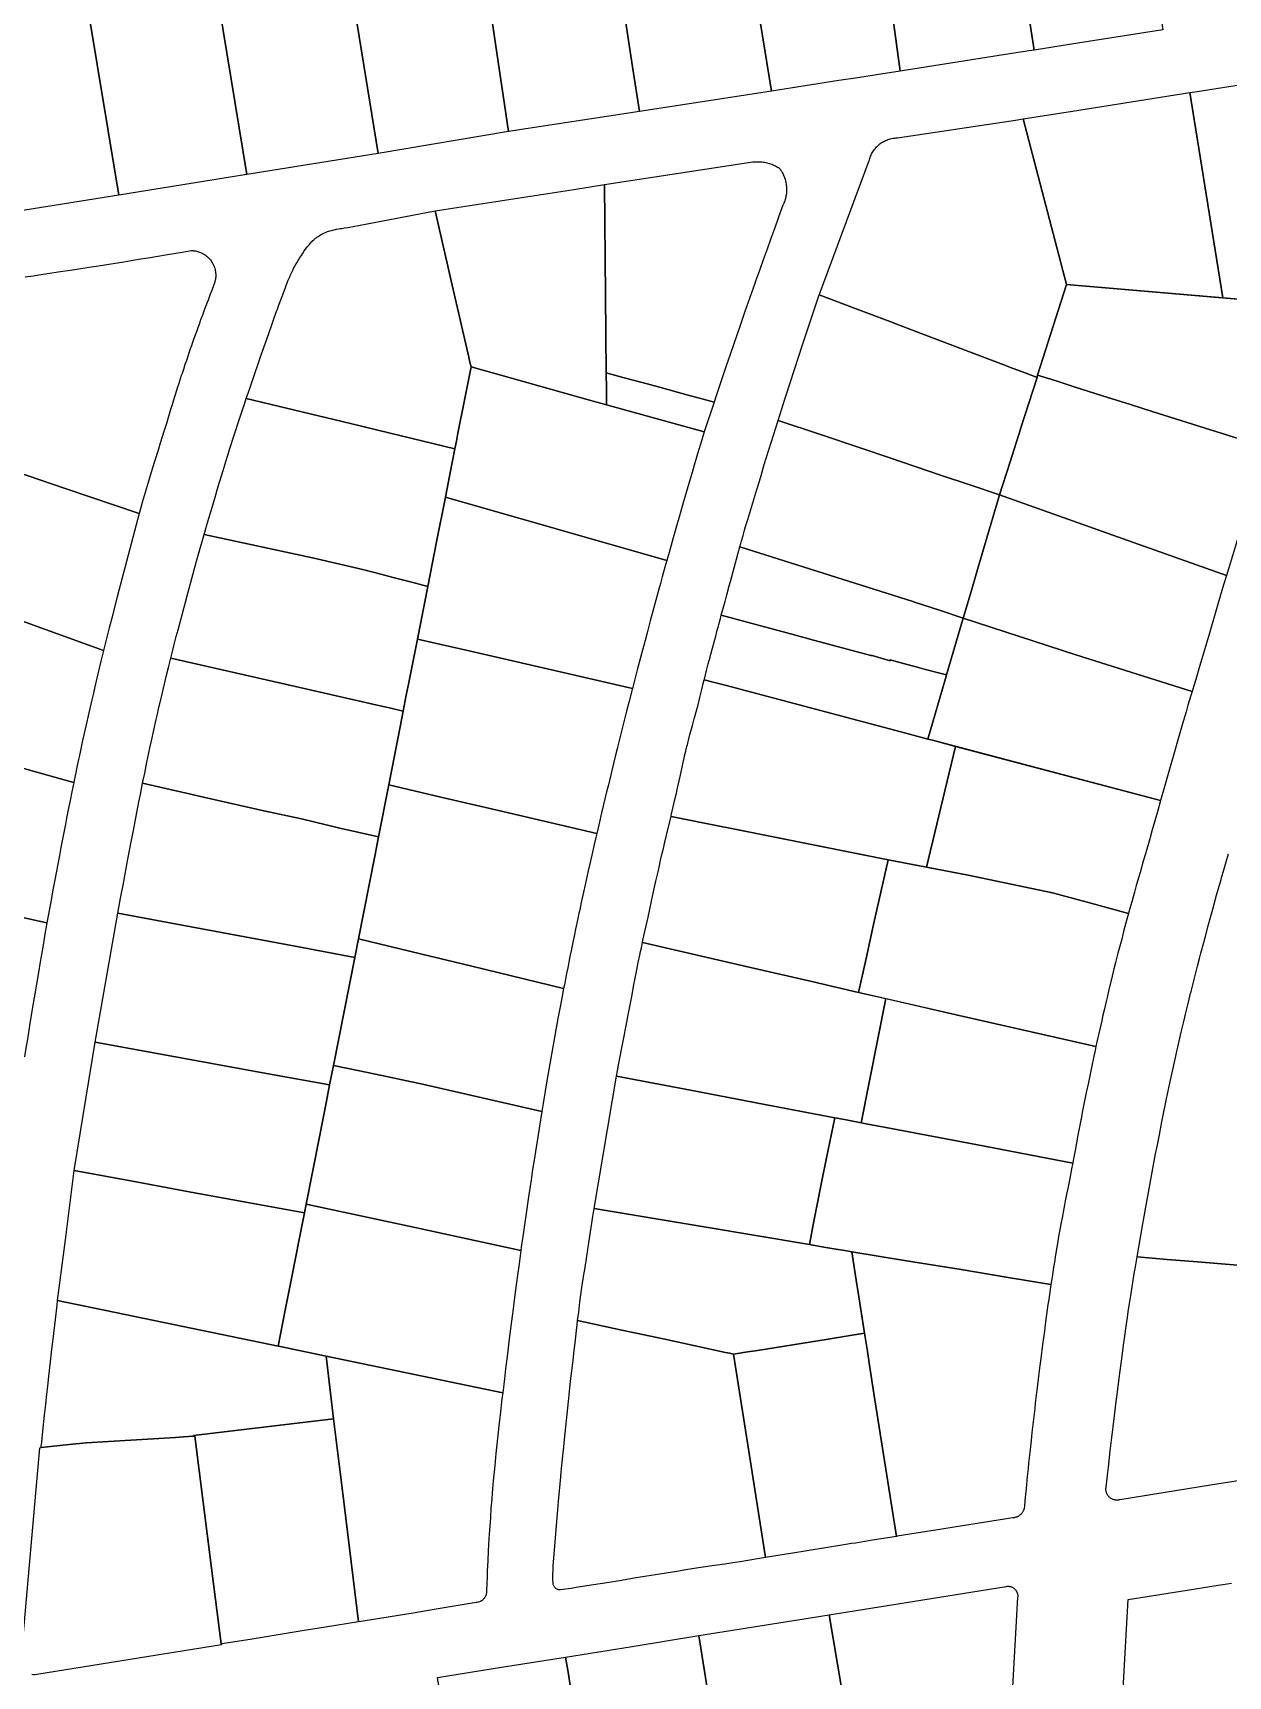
# Model space of a CAD drawing. Header units: metres. Extents: x 3 to 1005126, y 39 to 4383651.
# Drawn here: x 478568.2 to 478748.8, y 4365003.9 to 4365252.1 of the extents above; entities that cross this region are included whole.
import ezdxf

# ---------------------------------------------------------------- set-up
doc = ezdxf.new("R2010")
doc.units = ezdxf.units.M
doc.header["$MEASUREMENT"] = 0
doc.layers.add('TM_Llucmajor', color=7, linetype='Continuous')

msp = doc.modelspace()

# ---------------------------------------------------------------- linework, layer by layer
at = {"layer": 'TM_Llucmajor', "linetype": 'Continuous', "flags": 128}
for points in [[(478719.47, 4365249.51), (478714.92, 4365279.1), (478724.63, 4365280.62), (478734.34, 4365282.13), (478738.9, 4365252.55), (478725.12, 4365250.39), (478719.47, 4365249.51)], [(478699.25, 4365246.35), (478695.23, 4365276.02), (478696.04, 4365276.15), (478699.95, 4365276.77), (478703.25, 4365277.29), (478714.92, 4365279.1), (478719.47, 4365249.51), (478718.35, 4365249.33), (478714.2, 4365248.68), (478699.25, 4365246.35)], [(478679.8, 4365243.31), (478675.01, 4365272.78), (478695.23, 4365276.02), (478699.25, 4365246.35), (478695.68, 4365245.79), (478692.82, 4365245.34), (478689.96, 4365244.9), (478679.8, 4365243.31)], [(478658.82, 4365246.98), (478657.58, 4365254.93), (478655.3, 4365269.62), (478675.01, 4365272.78), (478679.8, 4365243.31), (478659.87, 4365240.24), (478658.82, 4365246.98)], [(478640.09, 4365237.22), (478635.72, 4365266.48), (478655.3, 4365269.62), (478657.58, 4365254.93), (478658.82, 4365246.98), (478659.87, 4365240.24), (478640.09, 4365237.22)], [(478620.41, 4365233.88), (478615.61, 4365263.38), (478624.28, 4365264.8), (478635.72, 4365266.48), (478640.09, 4365237.22), (478620.41, 4365233.88)], [(478600.56, 4365230.71), (478595.71, 4365260.18), (478615.61, 4365263.38), (478620.41, 4365233.88), (478600.56, 4365230.71)], [(478581.23, 4365227.61), (478576.32, 4365257.1), (478595.71, 4365260.18), (478600.56, 4365230.71), (478581.23, 4365227.61)], [(478560.97, 4365224.39), (478558.52, 4365239.18), (478556.08, 4365253.88), (478576.32, 4365257.1), (478581.23, 4365227.61), (478560.97, 4365224.39)], [(478747.96, 4365212.08), (478743, 4365243.09), (478744.1, 4365243.26), (478766.47, 4365246.79), (478767.28, 4365244.9), (478773.74, 4365239.28), (478770.59, 4365232.38), (478766.83, 4365223.39), (478762.89, 4365213.22), (478762.72, 4365212.79), (478762.05, 4365210.86), (478747.96, 4365212.08)], [(478717.83, 4365239.12), (478725.27, 4365240.28), (478743, 4365243.09), (478747.96, 4365212.08), (478724.38, 4365214.12), (478717.83, 4365239.12)], [(478724.38, 4365214.12), (478720.01, 4365200.4), (478719.96, 4365200.24), (478719.91, 4365200.08), (478718.12, 4365200.76), (478716.33, 4365201.44), (478714.9, 4365201.98), (478703.46, 4365206.32), (478701.74, 4365206.97), (478698.6, 4365208.16), (478698.21, 4365208.31), (478692.61, 4365210.43), (478687.01, 4365212.56), (478687.05, 4365212.67), (478694.58, 4365232.83), (478694.61, 4365232.95), (478694.66, 4365233.13), (478694.72, 4365233.31), (478694.78, 4365233.48), (478694.85, 4365233.66), (478694.93, 4365233.82), (478695.02, 4365233.99), (478695.11, 4365234.15), (478695.22, 4365234.31), (478695.32, 4365234.46), (478695.44, 4365234.61), (478695.56, 4365234.75), (478695.68, 4365234.89), (478695.81, 4365235.02), (478695.95, 4365235.15), (478696.09, 4365235.27), (478696.24, 4365235.39), (478696.39, 4365235.5), (478696.55, 4365235.6), (478696.71, 4365235.69), (478696.87, 4365235.78), (478697.04, 4365235.86), (478697.21, 4365235.93), (478697.39, 4365236), (478697.56, 4365236.06), (478697.74, 4365236.11), (478697.92, 4365236.15), (478698.11, 4365236.19), (478698.29, 4365236.21), (478698.48, 4365236.23), (478698.66, 4365236.24), (478698.85, 4365236.25), (478716.64, 4365238.94), (478717.83, 4365239.12), (478724.38, 4365214.12)], [(478654.58, 4365229.19), (478676.96, 4365232.62), (478677.15, 4365232.63), (478677.36, 4365232.65), (478677.55, 4365232.66), (478677.94, 4365232.66), (478678.13, 4365232.65), (478678.34, 4365232.63), (478678.52, 4365232.6), (478678.73, 4365232.57), (478678.93, 4365232.53), (478679.09, 4365232.5), (478679.49, 4365232.38), (478679.67, 4365232.32), (478679.84, 4365232.26), (478680.03, 4365232.18), (478680.23, 4365232.09), (478680.41, 4365232.01), (478680.57, 4365231.93), (478680.72, 4365231.84), (478680.89, 4365231.73), (478681.03, 4365231.61), (478681.14, 4365231.48), (478681.23, 4365231.35), (478681.31, 4365231.21), (478681.41, 4365231.03), (478681.5, 4365230.87), (478681.58, 4365230.69), (478681.66, 4365230.53), (478681.72, 4365230.38), (478681.79, 4365230.19), (478681.85, 4365230.01), (478681.9, 4365229.82), (478681.94, 4365229.68), (478681.97, 4365229.52), (478682.01, 4365229.3), (478682.04, 4365229.12), (478682.06, 4365228.95), (478682.07, 4365228.75), (478682.08, 4365228.58), (478682.08, 4365228.21), (478682.07, 4365228.04), (478682.05, 4365227.84), (478682.03, 4365227.67), (478681.99, 4365227.48), (478681.96, 4365227.31), (478681.92, 4365227.14), (478681.87, 4365226.94), (478681.76, 4365226.61), (478681.69, 4365226.44), (478681.61, 4365226.26), (478681.57, 4365226.16), (478681.51, 4365226.07), (478680.87, 4365224.3), (478680.29, 4365222.68), (478679.71, 4365221.07), (478679.13, 4365219.45), (478678.55, 4365217.82), (478677.98, 4365216.2), (478677.4, 4365214.59), (478677.28, 4365214.24), (478676.53, 4365212.13), (478675.79, 4365210.02), (478675.05, 4365207.9), (478673.59, 4365203.66), (478672.87, 4365201.53), (478672.16, 4365199.4), (478671.46, 4365197.27), (478671.14, 4365196.33), (478668.95, 4365196.93), (478666.99, 4365197.46), (478662.88, 4365198.58), (478660.29, 4365199.28), (478657.57, 4365200.01), (478654.85, 4365200.75), (478654.74, 4365212.47), (478654.58, 4365229.19)], [(478629.01, 4365225.21), (478649.94, 4365228.48), (478654.58, 4365229.19), (478654.74, 4365212.47), (478654.85, 4365200.75), (478654.88, 4365198.34), (478654.9, 4365195.94), (478651.97, 4365196.75), (478644.81, 4365198.75), (478642.16, 4365199.49), (478634.41, 4365201.65), (478634.24, 4365202.39), (478634.07, 4365203.14), (478631.58, 4365214.03), (478629.01, 4365225.21)], [(478600.47, 4365196.9), (478600.78, 4365197.83), (478601.09, 4365198.72), (478601.69, 4365200.5), (478602.31, 4365202.28), (478602.72, 4365203.46), (478603.55, 4365205.83), (478604.31, 4365208), (478604.7, 4365209.09), (478605.08, 4365210.17), (478605.17, 4365210.4), (478605.28, 4365210.71), (478605.67, 4365211.78), (478605.87, 4365212.31), (478606.17, 4365213.11), (478606.38, 4365213.66), (478606.5, 4365213.98), (478606.65, 4365214.35), (478606.81, 4365214.76), (478606.9, 4365214.96), (478607.07, 4365215.37), (478607.16, 4365215.56), (478607.3, 4365215.86), (478607.45, 4365216.17), (478607.55, 4365216.37), (478607.62, 4365216.5), (478607.76, 4365216.77), (478607.87, 4365216.97), (478608.09, 4365217.36), (478608.31, 4365217.74), (478608.47, 4365218), (478608.57, 4365218.16), (478608.78, 4365218.5), (478608.95, 4365218.76), (478609.04, 4365218.89), (478609.17, 4365219.08), (478609.37, 4365219.37), (478609.57, 4365219.64), (478609.68, 4365219.78), (478609.82, 4365219.96), (478609.89, 4365220.04), (478609.99, 4365220.17), (478610.16, 4365220.36), (478610.32, 4365220.53), (478610.4, 4365220.61), (478610.52, 4365220.73), (478610.65, 4365220.85), (478610.71, 4365220.91), (478610.84, 4365221.02), (478610.91, 4365221.08), (478611, 4365221.16), (478611.14, 4365221.26), (478611.21, 4365221.31), (478611.31, 4365221.38), (478611.47, 4365221.48), (478611.53, 4365221.52), (478611.65, 4365221.6), (478611.78, 4365221.67), (478611.87, 4365221.72), (478612.04, 4365221.8), (478612.18, 4365221.87), (478612.27, 4365221.91), (478612.45, 4365221.98), (478612.54, 4365222.02), (478612.73, 4365222.09), (478612.93, 4365222.15), (478613.06, 4365222.2), (478613.32, 4365222.27), (478613.53, 4365222.32), (478613.67, 4365222.36), (478613.95, 4365222.42), (478614.09, 4365222.45), (478614.38, 4365222.5), (478614.68, 4365222.56), (478614.88, 4365222.59), (478615.28, 4365222.66), (478615.8, 4365222.74), (478616.85, 4365222.91), (478617.4, 4365223), (478629.01, 4365225.21), (478631.58, 4365214.03), (478634.07, 4365203.14), (478634.24, 4365202.39), (478634.41, 4365201.65), (478633.43, 4365196.64), (478632.44, 4365191.63), (478632.21, 4365190.46), (478631.98, 4365189.29), (478623.85, 4365191.25), (478616.22, 4365193.09), (478600.47, 4365196.9)], [(478762.05, 4365210.86), (478761.91, 4365210.45), (478761.74, 4365210.01), (478760.75, 4365207.23), (478759.66, 4365204.14), (478759.41, 4365203.42), (478755.84, 4365192.99), (478754.65, 4365189.45), (478751.4, 4365190.48), (478737.33, 4365194.93), (478734.03, 4365195.97), (478729.78, 4365197.31), (478725.54, 4365198.66), (478722.78, 4365199.53), (478720.01, 4365200.4), (478724.38, 4365214.12), (478762.05, 4365210.86)], [(478680.81, 4365193.58), (478681.81, 4365196.81), (478682.01, 4365197.4), (478684.51, 4365204.98), (478687.01, 4365212.56), (478692.61, 4365210.43), (478698.21, 4365208.31), (478698.6, 4365208.16), (478701.74, 4365206.97), (478703.46, 4365206.32), (478714.9, 4365201.98), (478716.33, 4365201.44), (478718.12, 4365200.76), (478719.91, 4365200.08), (478718.67, 4365196.2), (478717.43, 4365192.32), (478717.4, 4365192.23), (478715.84, 4365187.33), (478714.25, 4365182.33), (478709.76, 4365183.84), (478705.35, 4365185.33), (478697.53, 4365187.96), (478693.33, 4365189.37), (478687.07, 4365191.48), (478680.81, 4365193.58)], [(478630.54, 4365181.99), (478631.16, 4365185.15), (478631.26, 4365185.64), (478631.98, 4365189.29), (478632.21, 4365190.46), (478632.44, 4365191.63), (478633.43, 4365196.64), (478634.41, 4365201.65), (478642.16, 4365199.49), (478644.81, 4365198.75), (478651.97, 4365196.75), (478654.9, 4365195.94), (478669.63, 4365191.83), (478669.11, 4365190.12), (478668.79, 4365189.02), (478668.13, 4365186.82), (478667.81, 4365185.73), (478667.16, 4365183.53), (478666.71, 4365181.99), (478666.52, 4365181.33), (478666.09, 4365179.86), (478665.25, 4365176.92), (478664.94, 4365175.82), (478664.32, 4365173.61), (478663.99, 4365172.44), (478647.27, 4365177.22), (478630.54, 4365181.99)], [(478654.9, 4365195.94), (478654.88, 4365198.34), (478654.85, 4365200.75), (478657.57, 4365200.01), (478660.29, 4365199.28), (478662.88, 4365198.58), (478666.99, 4365197.46), (478668.95, 4365196.93), (478671.14, 4365196.33), (478669.63, 4365191.83), (478654.9, 4365195.94)], [(478714.25, 4365182.33), (478715.84, 4365187.33), (478717.4, 4365192.23), (478717.43, 4365192.32), (478718.67, 4365196.2), (478719.91, 4365200.08), (478719.96, 4365200.24), (478720.01, 4365200.4), (478722.78, 4365199.53), (478725.54, 4365198.66), (478729.78, 4365197.31), (478734.03, 4365195.97), (478737.33, 4365194.93), (478751.4, 4365190.48), (478754.65, 4365189.45), (478752.32, 4365182.55), (478748.54, 4365170.17), (478731.35, 4365176.26), (478714.25, 4365182.33)], [(478594.11, 4365176.36), (478594.14, 4365176.47), (478594.37, 4365177.25), (478594.82, 4365178.81), (478595.04, 4365179.59), (478595.39, 4365180.75), (478595.85, 4365182.31), (478596.08, 4365183.08), (478596.43, 4365184.25), (478596.96, 4365185.99), (478597.44, 4365187.54), (478597.68, 4365188.32), (478598.05, 4365189.48), (478598.6, 4365191.21), (478599.44, 4365193.82), (478599.89, 4365195.16), (478600.18, 4365196.05), (478600.47, 4365196.9), (478616.22, 4365193.09), (478623.85, 4365191.25), (478631.98, 4365189.29), (478631.26, 4365185.64), (478631.16, 4365185.15), (478630.54, 4365181.99), (478629.21, 4365175.24), (478627.88, 4365168.48), (478625.25, 4365169.17), (478622.63, 4365169.85), (478620.02, 4365170.54), (478617.41, 4365171.22), (478610.47, 4365172.8), (478594.11, 4365176.36)], [(478675.01, 4365174.46), (478675.15, 4365174.96), (478675.27, 4365175.37), (478675.5, 4365176.18), (478675.74, 4365177), (478675.9, 4365177.54), (478676.23, 4365178.63), (478676.54, 4365179.63), (478677.15, 4365181.64), (478677.6, 4365183.15), (478677.98, 4365184.4), (478678.23, 4365185.23), (478678.72, 4365186.9), (478679.76, 4365190.24), (478680.81, 4365193.58), (478687.07, 4365191.48), (478693.33, 4365189.37), (478697.53, 4365187.96), (478705.35, 4365185.33), (478709.76, 4365183.84), (478714.25, 4365182.33), (478714.14, 4365181.99), (478710.92, 4365171.06), (478709.84, 4365167.39), (478708.76, 4365163.72), (478705.18, 4365164.89), (478701.58, 4365166.06), (478701.14, 4365166.2), (478675.01, 4365174.46)], [(478578.9, 4365158.8), (478564.29, 4365164.11), (478549.86, 4365169.35), (478550.6, 4365170.59), (478551.35, 4365171.83), (478561.85, 4365187.1), (478573.1, 4365183.29), (478584.26, 4365179.51), (478580.97, 4365166.95), (478580.51, 4365165.15), (478580.28, 4365164.26), (478579.75, 4365162.24), (478579, 4365159.21), (478578.9, 4365158.8)], [(478626.32, 4365160.55), (478627.88, 4365168.48), (478629.21, 4365175.24), (478630.54, 4365181.99), (478647.27, 4365177.22), (478663.99, 4365172.44), (478663.7, 4365171.4), (478663.29, 4365169.93), (478663.02, 4365168.95), (478662.79, 4365168.09), (478662.49, 4365166.98), (478661.88, 4365164.77), (478661.49, 4365163.3), (478661.22, 4365162.31), (478661.11, 4365161.89), (478661, 4365161.47), (478660.7, 4365160.34), (478660.31, 4365158.87), (478659.53, 4365155.91), (478658.79, 4365153.07), (478650.31, 4365155.02), (478634.33, 4365158.7), (478626.32, 4365160.55)], [(478708.76, 4365163.72), (478709.84, 4365167.39), (478710.92, 4365171.06), (478714.14, 4365181.99), (478714.25, 4365182.33), (478731.35, 4365176.26), (478748.54, 4365170.17), (478748.1, 4365168.72), (478747.24, 4365165.81), (478745.86, 4365161.1), (478744.47, 4365156.4), (478743.88, 4365154.46), (478743.59, 4365153.48), (478743.33, 4365152.62), (478725.77, 4365158.19), (478708.76, 4365163.72)], [(478589.06, 4365157.67), (478589.36, 4365158.85), (478589.54, 4365159.54), (478589.89, 4365160.92), (478590.16, 4365161.96), (478591.26, 4365166.1), (478591.63, 4365167.48), (478591.88, 4365168.39), (478592.39, 4365170.23), (478592.96, 4365172.31), (478593.26, 4365173.35), (478594.11, 4365176.36), (478610.47, 4365172.8), (478617.41, 4365171.22), (478620.02, 4365170.54), (478622.63, 4365169.85), (478625.25, 4365169.17), (478627.88, 4365168.48), (478626.32, 4365160.55), (478624.93, 4365153.5), (478624.64, 4365152.06), (478624.17, 4365149.66), (478622.51, 4365150.04), (478620.92, 4365150.4), (478620.25, 4365150.56), (478606.77, 4365153.63), (478589.06, 4365157.67)], [(478672.22, 4365164.16), (478672.31, 4365164.5), (478672.78, 4365166.24), (478673.05, 4365167.24), (478673.41, 4365168.58), (478673.6, 4365169.25), (478674.01, 4365170.75), (478674.51, 4365172.62), (478674.76, 4365173.56), (478675.01, 4365174.46), (478701.14, 4365166.2), (478701.58, 4365166.06), (478705.18, 4365164.89), (478708.76, 4365163.72), (478706.24, 4365155.13), (478705.61, 4365155.3), (478702.86, 4365156), (478701.82, 4365156.28), (478699.74, 4365156.85), (478697.75, 4365157.4), (478697.72, 4365157.28), (478696.35, 4365157.66), (478694.99, 4365158.04), (478694.83, 4365158.08), (478685.61, 4365160.54), (478685.1, 4365160.67), (478683.58, 4365161.09), (478683.44, 4365161.13), (478672.22, 4365164.16)], [(478574.4, 4365138.86), (478572.41, 4365139.42), (478542.71, 4365147.8), (478545.19, 4365157.81), (478547.52, 4365163.58), (478549.86, 4365169.35), (478564.29, 4365164.11), (478578.9, 4365158.8), (478578.5, 4365157.19), (478578.26, 4365156.17), (478577.9, 4365154.65), (478577.54, 4365153.14), (478577.36, 4365152.38), (478577.13, 4365151.38), (478576.68, 4365149.4), (478576.23, 4365147.41), (478575.94, 4365146.09), (478575.74, 4365145.21), (478575.36, 4365143.44), (478574.94, 4365141.45), (478574.66, 4365140.12), (478574.48, 4365139.23), (478574.4, 4365138.86)], [(478669.64, 4365154.39), (478669.67, 4365154.51), (478670, 4365155.82), (478670.26, 4365156.81), (478670.52, 4365157.79), (478670.65, 4365158.28), (478670.89, 4365159.18), (478671.37, 4365160.98), (478671.61, 4365161.88), (478671.73, 4365162.32), (478671.84, 4365162.76), (478672.08, 4365163.63), (478672.22, 4365164.16), (478683.44, 4365161.13), (478683.58, 4365161.09), (478685.1, 4365160.67), (478685.61, 4365160.54), (478694.83, 4365158.08), (478694.99, 4365158.04), (478696.35, 4365157.66), (478697.72, 4365157.28), (478697.75, 4365157.4), (478699.74, 4365156.85), (478701.82, 4365156.28), (478702.86, 4365156), (478705.61, 4365155.3), (478706.24, 4365155.13), (478706.09, 4365154.59), (478703.41, 4365145.45), (478701.78, 4365145.89), (478700.12, 4365146.32), (478686.45, 4365149.94), (478672.78, 4365153.56), (478671.21, 4365153.97), (478669.64, 4365154.39)], [(478703.41, 4365145.45), (478706.09, 4365154.59), (478706.24, 4365155.13), (478708.76, 4365163.72), (478725.77, 4365158.19), (478743.33, 4365152.62), (478743.15, 4365152.02), (478742.71, 4365150.55), (478742.42, 4365149.57), (478741.85, 4365147.6), (478741.14, 4365145.14), (478740.67, 4365143.49), (478739.73, 4365140.2), (478739.03, 4365137.74), (478738.68, 4365136.5), (478738.58, 4365136.15), (478704.1, 4365145.27), (478703.41, 4365145.45)], [(478621.98, 4365138.51), (478623.7, 4365147.29), (478624.17, 4365149.66), (478624.64, 4365152.06), (478624.93, 4365153.5), (478626.32, 4365160.55), (478634.33, 4365158.7), (478650.31, 4365155.02), (478658.79, 4365153.07), (478658.76, 4365152.95), (478658.26, 4365150.98), (478657.92, 4365149.66), (478657.25, 4365147.03), (478656.55, 4365144.2), (478656.5, 4365143.99), (478656.2, 4365142.79), (478655.68, 4365140.67), (478655.16, 4365138.55), (478654.9, 4365137.49), (478654.39, 4365135.37), (478654.14, 4365134.3), (478653.77, 4365132.71), (478653.41, 4365131.19), (478645.48, 4365133.04), (478637.73, 4365134.84), (478629.86, 4365136.68), (478621.98, 4365138.51)], [(478584.81, 4365138.8), (478584.9, 4365139.23), (478585.12, 4365140.31), (478585.45, 4365141.93), (478585.76, 4365143.38), (478585.91, 4365144.1), (478586.14, 4365145.18), (478586.49, 4365146.8), (478586.85, 4365148.41), (478587.04, 4365149.22), (478587.22, 4365150), (478587.58, 4365151.57), (478587.95, 4365153.13), (478588.2, 4365154.17), (478588.37, 4365154.87), (478588.71, 4365156.25), (478589.06, 4365157.67), (478606.77, 4365153.63), (478620.25, 4365150.56), (478620.92, 4365150.4), (478622.51, 4365150.04), (478624.17, 4365149.66), (478623.7, 4365147.29), (478621.98, 4365138.51), (478620.43, 4365130.66), (478614.61, 4365131.99), (478608.8, 4365133.38), (478603.1, 4365134.62), (478594.02, 4365136.69), (478592.49, 4365137.04), (478584.81, 4365138.8)], [(478703.23, 4365126.11), (478697.44, 4365127.22), (478681.04, 4365130.48), (478664.63, 4365133.75), (478664.67, 4365133.9), (478664.97, 4365135.21), (478665.17, 4365136.09), (478665.44, 4365137.26), (478665.57, 4365137.84), (478665.86, 4365139.15), (478666, 4365139.8), (478666.3, 4365141.19), (478666.45, 4365141.89), (478666.6, 4365142.58), (478666.68, 4365142.92), (478666.84, 4365143.61), (478666.93, 4365143.96), (478667.05, 4365144.47), (478667.14, 4365144.81), (478667.31, 4365145.48), (478667.49, 4365146.15), (478667.86, 4365147.49), (478668.14, 4365148.5), (478668.28, 4365149.01), (478668.42, 4365149.54), (478668.7, 4365150.62), (478668.97, 4365151.7), (478669.32, 4365153.13), (478669.5, 4365153.85), (478669.64, 4365154.39), (478671.21, 4365153.97), (478672.78, 4365153.56), (478686.45, 4365149.94), (478700.12, 4365146.32), (478701.78, 4365145.89), (478703.41, 4365145.45), (478704.1, 4365145.27), (478707.61, 4365144.34), (478703.23, 4365126.11)], [(478570.35, 4365117.68), (478553.44, 4365121.42), (478536.8, 4365125.11), (478538.47, 4365132.46), (478539.64, 4365137.6), (478542.71, 4365147.8), (478572.41, 4365139.42), (478574.4, 4365138.86), (478574.11, 4365137.47), (478573.84, 4365136.14), (478573.79, 4365135.92), (478573.66, 4365135.25), (478573.31, 4365133.47), (478573.14, 4365132.58), (478572.79, 4365130.82), (478572.45, 4365129.05), (478572.23, 4365127.87), (478571.78, 4365125.5), (478571.48, 4365123.94), (478571.29, 4365122.91), (478570.92, 4365120.84), (478570.73, 4365119.81), (478570.35, 4365117.68)], [(478738.58, 4365136.15), (478738.1, 4365134.47), (478737.33, 4365131.75), (478736.99, 4365130.56), (478736.94, 4365130.39), (478736.29, 4365128.12), (478735.96, 4365126.98), (478735.48, 4365125.28), (478734.91, 4365123.3), (478734.63, 4365122.31), (478734.22, 4365120.83), (478733.8, 4365119.34), (478733.74, 4365119.11), (478727.48, 4365120.8), (478722.26, 4365122.21), (478709.53, 4365124.9), (478703.23, 4365126.11), (478707.61, 4365144.34), (478738.58, 4365136.15)], [(478581.06, 4365119.12), (478581.48, 4365121.42), (478581.85, 4365123.38), (478582.58, 4365127.29), (478583.13, 4365130.18), (478583.41, 4365131.63), (478583.82, 4365133.8), (478584.25, 4365135.97), (478584.46, 4365137.06), (478584.81, 4365138.8), (478592.49, 4365137.04), (478594.02, 4365136.69), (478603.1, 4365134.62), (478608.8, 4365133.38), (478614.61, 4365131.99), (478620.43, 4365130.66), (478619.86, 4365127.77), (478617.41, 4365115.29), (478616.85, 4365112.46), (478607.86, 4365114.14), (478598.88, 4365115.82), (478589.97, 4365117.46), (478581.06, 4365119.12)], [(478617.41, 4365115.29), (478619.86, 4365127.77), (478620.43, 4365130.66), (478621.98, 4365138.51), (478629.86, 4365136.68), (478637.73, 4365134.84), (478645.48, 4365133.04), (478653.41, 4365131.19), (478653.27, 4365130.58), (478653.02, 4365129.52), (478652.66, 4365127.92), (478652.12, 4365125.53), (478651.64, 4365123.4), (478651.41, 4365122.33), (478651.06, 4365120.74), (478650.83, 4365119.64), (478650.72, 4365119.13), (478650.55, 4365118.33), (478650.21, 4365116.73), (478650.04, 4365115.93), (478649.79, 4365114.73), (478649.53, 4365113.44), (478649.36, 4365112.59), (478649.02, 4365110.89), (478648.85, 4365110.04), (478648.52, 4365108.34), (478648.4, 4365107.74), (478634.55, 4365111.12), (478626.79, 4365113.01), (478617.41, 4365115.29)], [(478660.31, 4365114.71), (478660.39, 4365115.07), (478661.16, 4365118.54), (478661.43, 4365119.75), (478661.95, 4365122.17), (478662.35, 4365123.98), (478662.66, 4365125.39), (478662.81, 4365126.09), (478663.05, 4365127.14), (478663.3, 4365128.2), (478663.42, 4365128.72), (478663.69, 4365129.87), (478664.25, 4365132.17), (478664.63, 4365133.75), (478681.04, 4365130.48), (478697.44, 4365127.22), (478696.34, 4365122.32), (478695.23, 4365117.42), (478694.09, 4365112.29), (478692.94, 4365107.18), (478689.72, 4365107.92), (478685.89, 4365108.81), (478676.63, 4365110.95), (478660.31, 4365114.71)], [(478692.94, 4365107.18), (478694.09, 4365112.29), (478695.23, 4365117.42), (478696.34, 4365122.32), (478697.44, 4365127.22), (478709.53, 4365124.9), (478722.26, 4365122.21), (478727.48, 4365120.8), (478733.74, 4365119.11), (478733.6, 4365118.6), (478733.19, 4365117.11), (478732.99, 4365116.36), (478732.88, 4365115.94), (478732.7, 4365115.24), (478732.51, 4365114.53), (478732.14, 4365113.11), (478731.78, 4365111.67), (478731.54, 4365110.71), (478731.38, 4365110.08), (478731.15, 4365109.17), (478731.07, 4365108.81), (478730.72, 4365107.37), (478730.49, 4365106.42), (478730.34, 4365105.78), (478730.04, 4365104.5), (478729.82, 4365103.54), (478729.68, 4365102.89), (478729.39, 4365101.62), (478728.97, 4365099.69), (478728.82, 4365099.01), (478707.7, 4365103.77), (478692.94, 4365107.18)], [(478550.12, 4365100.85), (478542.91, 4365102.34), (478540.87, 4365102.68), (478536.28, 4365103.59), (478531.69, 4365104.5), (478535.39, 4365118.91), (478536.09, 4365122.01), (478536.8, 4365125.11), (478553.44, 4365121.42), (478570.35, 4365117.68), (478570, 4365115.67), (478569.76, 4365114.29), (478569.28, 4365111.51), (478569.11, 4365110.49), (478568.41, 4365106.35), (478568.18, 4365104.96), (478567.73, 4365102.19), (478567.4, 4365100.12), (478567.18, 4365098.74), (478566.97, 4365097.43), (478563.77, 4365098.05), (478560.67, 4365098.67), (478554.39, 4365099.97), (478550.12, 4365100.85)], [(478577.62, 4365099.66), (478581.06, 4365119.12), (478589.97, 4365117.46), (478598.88, 4365115.82), (478607.86, 4365114.14), (478616.85, 4365112.46), (478615.24, 4365104.31), (478613.63, 4365096.13), (478613.05, 4365093.19), (478604.09, 4365094.83), (478595.27, 4365096.43), (478586.46, 4365098.04), (478577.62, 4365099.66)], [(478613.63, 4365096.13), (478615.24, 4365104.31), (478616.85, 4365112.46), (478617.41, 4365115.29), (478626.79, 4365113.01), (478634.55, 4365111.12), (478648.4, 4365107.74), (478648.19, 4365106.63), (478647.98, 4365105.5), (478647.55, 4365103.23), (478647.4, 4365102.37), (478646.78, 4365098.95), (478645.88, 4365093.82), (478645.31, 4365090.4), (478645.11, 4365089.2), (478627.07, 4365093.33), (478620.96, 4365094.61), (478617.3, 4365095.37), (478613.63, 4365096.13)], [(478693.36, 4365087.48), (478690.84, 4365087.96), (478689.36, 4365088.25), (478684.06, 4365089.25), (478678.78, 4365090.26), (478667.59, 4365092.39), (478656.39, 4365094.53), (478656.53, 4365095.31), (478656.74, 4365096.47), (478656.89, 4365097.23), (478657.19, 4365098.78), (478657.59, 4365100.81), (478657.65, 4365101.12), (478657.71, 4365101.43), (478657.84, 4365102.1), (478658.16, 4365103.77), (478658.35, 4365104.79), (478658.73, 4365106.83), (478659.02, 4365108.35), (478659.16, 4365109.09), (478659.25, 4365109.58), (478659.45, 4365110.57), (478659.67, 4365111.69), (478659.9, 4365112.78), (478660.02, 4365113.34), (478660.14, 4365113.92), (478660.31, 4365114.71), (478676.63, 4365110.95), (478685.89, 4365108.81), (478689.72, 4365107.92), (478692.94, 4365107.18), (478697.08, 4365106.23), (478693.36, 4365087.48)], [(478697.08, 4365106.23), (478707.7, 4365103.77), (478728.82, 4365099.01), (478728.69, 4365098.41), (478728.5, 4365097.55), (478728.14, 4365095.85), (478727.98, 4365095.08), (478727.67, 4365093.57), (478727.36, 4365092.06), (478727.16, 4365091.05), (478726.75, 4365089.01), (478726.56, 4365088.05), (478726.53, 4365087.88), (478726.09, 4365085.6), (478725.66, 4365083.31), (478725.37, 4365081.79), (478725.3, 4365081.4), (478710.65, 4365084.19), (478696, 4365086.98), (478695.18, 4365087.14), (478694.36, 4365087.29), (478693.36, 4365087.48), (478697.08, 4365106.23)], [(478574.46, 4365080.28), (478577.62, 4365099.66), (478586.46, 4365098.04), (478595.27, 4365096.43), (478604.09, 4365094.83), (478613.05, 4365093.19), (478612.57, 4365090.75), (478611.51, 4365085.35), (478610.51, 4365080.28), (478609.51, 4365075.21), (478609.24, 4365073.86), (478600.41, 4365075.49), (478591.83, 4365077.07), (478583.25, 4365078.66), (478574.46, 4365080.28)], [(478609.51, 4365075.21), (478610.51, 4365080.28), (478611.51, 4365085.35), (478612.57, 4365090.75), (478613.05, 4365093.19), (478613.63, 4365096.13), (478617.3, 4365095.37), (478620.96, 4365094.61), (478627.07, 4365093.33), (478645.11, 4365089.2), (478644.75, 4365086.97), (478644.39, 4365084.68), (478644.15, 4365083.16), (478643.99, 4365082.14), (478643.67, 4365080.11), (478643.53, 4365079.15), (478643.48, 4365078.84), (478643.1, 4365076.31), (478642.73, 4365073.77), (478642.49, 4365072.08), (478642.33, 4365070.95), (478642.01, 4365068.69), (478641.94, 4365068.21), (478625.73, 4365071.71), (478609.51, 4365075.21)], [(478652.99, 4365074.54), (478656.39, 4365094.53), (478667.59, 4365092.39), (478678.78, 4365090.26), (478684.06, 4365089.25), (478689.36, 4365088.25), (478688.12, 4365082.2), (478687.31, 4365078.23), (478687.1, 4365077.19), (478686.9, 4365076.16), (478686.21, 4365072.61), (478685.53, 4365069.07), (478669.34, 4365071.79), (478652.99, 4365074.54)], [(478685.53, 4365069.07), (478686.21, 4365072.61), (478686.9, 4365076.16), (478687.1, 4365077.19), (478687.31, 4365078.23), (478688.12, 4365082.2), (478689.36, 4365088.25), (478690.84, 4365087.96), (478694.36, 4365087.29), (478695.18, 4365087.14), (478696, 4365086.98), (478710.65, 4365084.19), (478725.3, 4365081.4), (478725.18, 4365080.78), (478724.83, 4365078.79), (478724.55, 4365077.53), (478724.42, 4365076.91), (478724.24, 4365075.96), (478723.96, 4365074.55), (478723.7, 4365073.13), (478723.57, 4365072.43), (478723.18, 4365070.3), (478723, 4365069.23), (478722.9, 4365068.67), (478722.72, 4365067.54), (478722.53, 4365066.42), (478722.41, 4365065.67), (478722.18, 4365064.16), (478722.01, 4365063.04), (478715.24, 4365064.18), (478708.47, 4365065.32), (478700.19, 4365066.65), (478691.92, 4365067.99), (478690.9, 4365068.17), (478689.86, 4365068.34), (478688.92, 4365068.49), (478687.7, 4365068.7), (478685.53, 4365069.07)], [(478571.97, 4365060.64), (478573.13, 4365069.8), (478574.46, 4365080.28), (478583.25, 4365078.66), (478591.83, 4365077.07), (478600.41, 4365075.49), (478609.24, 4365073.86), (478608.45, 4365069.83), (478607.39, 4365064.44), (478606.35, 4365059.17), (478605.28, 4365053.72), (478571.97, 4365060.64)], [(478605.28, 4365053.72), (478606.35, 4365059.17), (478607.39, 4365064.44), (478608.45, 4365069.83), (478609.24, 4365073.86), (478609.51, 4365075.21), (478625.73, 4365071.71), (478641.94, 4365068.21), (478641.66, 4365066.15), (478641.43, 4365064.46), (478641.28, 4365063.33), (478640.98, 4365061.07), (478640.76, 4365059.37), (478640.61, 4365058.25), (478640.52, 4365057.5), (478640.33, 4365055.98), (478640.19, 4365054.85), (478639.91, 4365052.59), (478639.63, 4365050.33), (478639.45, 4365048.82), (478639.2, 4365046.68), (478625.85, 4365049.45), (478612.51, 4365052.22), (478605.58, 4365053.66), (478605.28, 4365053.72)], [(478650.52, 4365057.62), (478650.68, 4365058.89), (478650.81, 4365059.88), (478650.87, 4365060.38), (478651.12, 4365062.23), (478651.21, 4365062.95), (478651.27, 4365063.31), (478651.36, 4365063.88), (478651.41, 4365064.28), (478651.54, 4365065.08), (478651.63, 4365065.61), (478652.07, 4365068.32), (478652.23, 4365069.34), (478652.8, 4365073.32), (478652.99, 4365074.54), (478669.34, 4365071.79), (478685.53, 4365069.07), (478687.7, 4365068.7), (478688.92, 4365068.49), (478689.86, 4365068.34), (478690.9, 4365068.17), (478691.92, 4365067.99), (478692.69, 4365063.05), (478692.88, 4365061.84), (478693.85, 4365055.68), (478691.1, 4365055.25), (478688.35, 4365054.81), (478683.03, 4365053.95), (478677.71, 4365053.1), (478675.9, 4365052.81), (478674.08, 4365052.52), (478673.45, 4365052.66), (478672.83, 4365052.8), (478668.27, 4365053.78), (478663.71, 4365054.77), (478657.2, 4365056.17), (478650.52, 4365057.62)], [(478692.69, 4365063.05), (478691.92, 4365067.99), (478700.19, 4365066.65), (478708.47, 4365065.32), (478715.24, 4365064.18), (478722.01, 4365063.04), (478721.9, 4365062.29), (478721.68, 4365060.78), (478721.57, 4365060.03), (478721.36, 4365058.53), (478721.15, 4365057.02), (478721.02, 4365056.02), (478720.75, 4365054.01), (478720.47, 4365051.87), (478720.34, 4365050.79), (478720.14, 4365049.18), (478719.92, 4365047.43), (478719.84, 4365046.76), (478719.65, 4365045.15), (478719.56, 4365044.34), (478719.42, 4365043.13), (478719.23, 4365041.52), (478719.14, 4365040.71), (478719.01, 4365039.5), (478718.82, 4365037.68), (478718.65, 4365036.06), (478718.56, 4365035.26), (478718.44, 4365034.04), (478718.26, 4365032.22), (478718.09, 4365030.4), (478718.01, 4365029.49), (478718, 4365029.42), (478717.99, 4365029.34), (478717.97, 4365029.26), (478717.95, 4365029.18), (478717.93, 4365029.11), (478717.9, 4365029.03), (478717.87, 4365028.95), (478717.84, 4365028.88), (478717.8, 4365028.8), (478717.76, 4365028.73), (478717.72, 4365028.65), (478717.67, 4365028.58), (478717.62, 4365028.51), (478717.56, 4365028.45), (478717.5, 4365028.38), (478717.44, 4365028.32), (478717.38, 4365028.26), (478717.31, 4365028.21), (478717.24, 4365028.15), (478717.17, 4365028.1), (478717.1, 4365028.06), (478717.02, 4365028.02), (478716.95, 4365027.98), (478716.87, 4365027.94), (478716.79, 4365027.91), (478716.71, 4365027.88), (478716.63, 4365027.86), (478716.55, 4365027.84), (478716.47, 4365027.82), (478716.4, 4365027.81), (478716.32, 4365027.8), (478716.24, 4365027.79), (478707.42, 4365026.4), (478705.51, 4365026.09), (478701.68, 4365025.47), (478698.81, 4365025.01), (478698.68, 4365024.99), (478695.28, 4365046.57), (478694.61, 4365050.89), (478694.23, 4365053.29), (478693.85, 4365055.68), (478692.88, 4365061.84), (478692.69, 4365063.05)], [(478592.51, 4365040.23), (478592.52, 4365040.13), (478590.97, 4365040.05), (478589.77, 4365039.96), (478576.28, 4365039.14), (478573.71, 4365038.87), (478569.48, 4365038.41), (478569.5, 4365038.58), (478569.57, 4365039.23), (478569.74, 4365040.92), (478570, 4365043.33), (478570.17, 4365044.94), (478570.28, 4365046.01), (478570.52, 4365048.15), (478570.63, 4365049.22), (478570.87, 4365051.36), (478571.04, 4365052.79), (478571.37, 4365055.64), (478571.62, 4365057.78), (478571.88, 4365059.92), (478571.97, 4365060.64), (478605.28, 4365053.72), (478605.58, 4365053.66), (478612.51, 4365052.22), (478613.08, 4365047.49), (478613.66, 4365042.76), (478603.08, 4365041.5), (478592.51, 4365040.23)], [(478678.9, 4365021.79), (478677.68, 4365021.59), (478676.23, 4365021.36), (478675.07, 4365021.18), (478674.3, 4365021.06), (478672.75, 4365020.83), (478671.21, 4365020.59), (478669.15, 4365020.28), (478668.11, 4365020.13), (478666.58, 4365019.89), (478665.79, 4365019.77), (478664.84, 4365019.61), (478662.91, 4365019.3), (478660.34, 4365018.88), (478659.05, 4365018.67), (478657.14, 4365018.36), (478655.61, 4365018.11), (478652.58, 4365017.64), (478650.31, 4365017.28), (478649.52, 4365017.15), (478647.93, 4365016.93), (478647.84, 4365016.93), (478647.73, 4365016.93), (478647.62, 4365016.95), (478647.52, 4365016.98), (478647.41, 4365017.02), (478647.3, 4365017.08), (478647.21, 4365017.15), (478647.11, 4365017.23), (478647.03, 4365017.32), (478646.96, 4365017.41), (478646.9, 4365017.52), (478646.86, 4365017.63), (478646.82, 4365017.73), (478646.8, 4365017.84), (478646.8, 4365017.95), (478646.8, 4365018.05), (478646.78, 4365018.35), (478646.78, 4365018.82), (478646.79, 4365019.39), (478646.8, 4365019.76), (478646.84, 4365020.51), (478647.53, 4365029.05), (478647.65, 4365030.28), (478647.96, 4365034), (478648.04, 4365034.73), (478648.17, 4365036.21), (478648.27, 4365037.19), (478648.41, 4365038.5), (478648.47, 4365039.14), (478648.62, 4365040.6), (478649.14, 4365045.36), (478649.24, 4365046.39), (478649.46, 4365048.46), (478649.64, 4365050.01), (478649.82, 4365051.57), (478649.94, 4365052.61), (478650.19, 4365054.7), (478650.41, 4365056.58), (478650.51, 4365057.51), (478650.52, 4365057.62), (478657.2, 4365056.17), (478663.71, 4365054.77), (478668.27, 4365053.78), (478672.83, 4365052.8), (478673.45, 4365052.66), (478674.08, 4365052.52), (478676.48, 4365037.22), (478678.9, 4365021.79)], [(478674.08, 4365052.52), (478675.9, 4365052.81), (478677.71, 4365053.1), (478683.03, 4365053.95), (478688.35, 4365054.81), (478691.1, 4365055.25), (478693.85, 4365055.68), (478694.23, 4365053.29), (478694.61, 4365050.89), (478695.28, 4365046.57), (478698.68, 4365024.99), (478695.35, 4365024.46), (478693.62, 4365024.19), (478692.47, 4365024), (478691.89, 4365023.91), (478691.03, 4365023.77), (478690.41, 4365023.68), (478685.49, 4365022.88), (478684.26, 4365022.68), (478683.65, 4365022.58), (478682.72, 4365022.43), (478682, 4365022.31), (478678.9, 4365021.79), (478676.48, 4365037.22), (478674.08, 4365052.52)], [(478613.66, 4365042.76), (478613.08, 4365047.49), (478612.51, 4365052.22), (478625.85, 4365049.45), (478639.2, 4365046.68), (478639.09, 4365045.8), (478638.81, 4365043.35), (478638.68, 4365042.13), (478638.47, 4365040.29), (478638.28, 4365038.45), (478638.18, 4365037.53), (478638, 4365035.69), (478637.91, 4365034.77), (478637.78, 4365033.39), (478637.67, 4365032.17), (478637.62, 4365031.55), (478637.54, 4365030.63), (478637.43, 4365029.25), (478637.33, 4365027.87), (478637.28, 4365027.17), (478637.2, 4365026.01), (478637.15, 4365025.23), (478637.11, 4365024.71), (478637.05, 4365023.67), (478637.01, 4365022.89), (478636.94, 4365021.33), (478636.86, 4365019.78), (478636.83, 4365018.74), (478636.79, 4365018.05), (478636.76, 4365016.66), (478636.74, 4365016.52), (478636.74, 4365016.44), (478636.72, 4365016.34), (478636.68, 4365016.18), (478636.64, 4365016.04), (478636.6, 4365015.96), (478636.55, 4365015.87), (478636.5, 4365015.8), (478636.44, 4365015.7), (478636.39, 4365015.63), (478636.32, 4365015.55), (478636.24, 4365015.48), (478636.18, 4365015.42), (478636.08, 4365015.33), (478635.97, 4365015.26), (478635.84, 4365015.19), (478635.68, 4365015.11), (478635.56, 4365015.07), (478635.36, 4365015.02), (478635.18, 4365014.99), (478628.86, 4365013.94), (478625.69, 4365013.42), (478620.94, 4365012.65), (478618.1, 4365012.18), (478617.4, 4365012.07), (478614.93, 4365032.29), (478613.66, 4365042.76)], [(478596.79, 4365008.78), (478596.68, 4365008.76), (478595.23, 4365020.18), (478592.71, 4365040.14), (478592.52, 4365040.13), (478592.51, 4365040.23), (478603.08, 4365041.5), (478613.66, 4365042.76), (478614.93, 4365032.29), (478617.4, 4365012.07), (478612.41, 4365011.27), (478608.62, 4365010.66), (478601.05, 4365009.45), (478596.79, 4365008.78)], [(478673.55, 4364980.29), (478671.2, 4364995.15), (478668.84, 4365010.01), (478678.68, 4365011.58), (478688.52, 4365013.16), (478691.01, 4364998.23), (478693.39, 4364983.42), (478673.55, 4364980.29)], [(478653.64, 4364977.14), (478651.16, 4364991.96), (478649.44, 4365002.19), (478649.07, 4365004.49), (478648.68, 4365006.78), (478658.77, 4365008.39), (478668.84, 4365010.01), (478671.2, 4364995.15), (478673.55, 4364980.29), (478669.93, 4364979.71), (478666.32, 4364979.14), (478659.98, 4364978.14), (478653.64, 4364977.14)], [(478634.16, 4364974.06), (478631.77, 4364988.87), (478629.36, 4365003.69), (478639.03, 4365005.23), (478648.68, 4365006.78), (478649.07, 4365004.49), (478649.44, 4365002.19), (478651.16, 4364991.96), (478653.64, 4364977.14), (478650.06, 4364976.57), (478646.48, 4364976.01), (478640.32, 4364975.03), (478634.16, 4364974.06)]]:
    msp.add_lwpolyline(points, close=True, dxfattribs=at)
for points in [[(478567.07, 4365215.26), (478568.33, 4365215.44), (478569.15, 4365215.57), (478570.81, 4365215.81), (478572.05, 4365216), (478574.55, 4365216.38), (478577.03, 4365216.77), (478578.13, 4365216.94), (478580.34, 4365217.29), (478581.99, 4365217.55), (478584.19, 4365217.91), (478585.65, 4365218.15), (478588.57, 4365218.64), (478590.77, 4365219.01), (478591.88, 4365219.19), (478592.12, 4365219.22), (478592.37, 4365219.22), (478592.51, 4365219.21), (478592.77, 4365219.17), (478593.1, 4365219.09), (478593.41, 4365218.98), (478593.53, 4365218.94), (478593.66, 4365218.89), (478593.79, 4365218.83), (478593.87, 4365218.79), (478593.93, 4365218.76), (478594.03, 4365218.7), (478594.15, 4365218.63), (478594.23, 4365218.58), (478594.39, 4365218.47), (478594.46, 4365218.41), (478594.6, 4365218.29), (478594.7, 4365218.2), (478594.82, 4365218.08), (478594.87, 4365218.02), (478594.96, 4365217.92), (478595.05, 4365217.81), (478595.14, 4365217.68), (478595.23, 4365217.55), (478595.29, 4365217.46), (478595.32, 4365217.4), (478595.39, 4365217.28), (478595.46, 4365217.14), (478595.51, 4365217.04), (478595.54, 4365216.98), (478595.59, 4365216.85), (478595.63, 4365216.75), (478595.65, 4365216.68), (478595.69, 4365216.55), (478595.74, 4365216.35), (478595.77, 4365216.22), (478595.81, 4365216.04), (478595.82, 4365215.95), (478595.83, 4365215.87), (478595.84, 4365215.71), (478595.85, 4365215.55), (478595.85, 4365215.44), (478595.85, 4365215.37), (478595.84, 4365215.23), (478595.83, 4365215.07), (478595.81, 4365214.96), (478595.8, 4365214.89), (478595.77, 4365214.74), (478595.75, 4365214.64), (478595.73, 4365214.56), (478595.69, 4365214.42), (478595.67, 4365214.34), (478595.63, 4365214.2), (478595.57, 4365214.05), (478595.53, 4365213.95), (478595.45, 4365213.75), (478595.19, 4365213.08), (478595.02, 4365212.63), (478594.91, 4365212.33), (478594.68, 4365211.74), (478594.51, 4365211.29), (478594.4, 4365210.99), (478594.17, 4365210.39), (478594.06, 4365210.09), (478593.84, 4365209.49), (478593.62, 4365208.89), (478593.47, 4365208.49), (478593.38, 4365208.23), (478593.18, 4365207.69), (478592.98, 4365207.13), (478592.88, 4365206.85), (478592.73, 4365206.43), (478592.51, 4365205.8), (478592.29, 4365205.17), (478592.18, 4365204.85), (478591.96, 4365204.22), (478591.85, 4365203.9), (478591.69, 4365203.43), (478591.47, 4365202.8), (478591.36, 4365202.48), (478591.2, 4365202), (478590.97, 4365201.29), (478590.76, 4365200.66), (478590.65, 4365200.34), (478590.5, 4365199.87), (478590.27, 4365199.15), (478590.03, 4365198.44), (478589.92, 4365198.08), (478589.72, 4365197.45), (478589.62, 4365197.13), (478589.47, 4365196.65), (478589.25, 4365195.94), (478589.03, 4365195.22), (478588.92, 4365194.87), (478588.7, 4365194.15), (478588.6, 4365193.8), (478588.44, 4365193.26), (478588.01, 4365191.92), (478587.45, 4365190.14), (478587.18, 4365189.25), (478586.56, 4365187.24), (478585.95, 4365185.23), (478585.65, 4365184.22), (478585.05, 4365182.2), (478584.75, 4365181.2), (478584.31, 4365179.68), (478584.26, 4365179.51), (478584.26, 4365179.51), (478573.1, 4365183.29), (478561.85, 4365187.1)], [(478755.02, 4365065.58), (478744.14, 4365066.47), (478739.58, 4365066.85), (478735.03, 4365067.23), (478735.03, 4365067.23), (478735.9, 4365072.21), (478737.42, 4365080.59), (478737.83, 4365082.78), (478738.05, 4365083.9), (478738.39, 4365085.66), (478738.56, 4365086.53), (478738.62, 4365086.81), (478738.82, 4365087.85), (478739.12, 4365089.37), (478739.22, 4365089.82), (478739.48, 4365091.12), (478739.62, 4365091.79), (478739.83, 4365092.77), (478739.97, 4365093.44), (478740.27, 4365094.81), (478740.57, 4365096.18), (478740.77, 4365097.08), (478741.08, 4365098.49), (478741.18, 4365098.9), (478741.49, 4365100.26), (478741.7, 4365101.17), (478742.13, 4365102.98), (478742.35, 4365103.88), (478742.79, 4365105.69), (478743.12, 4365107.06), (478743.18, 4365107.28), (478743.24, 4365107.5), (478743.54, 4365108.71), (478743.74, 4365109.51), (478744.16, 4365111.12), (478744.47, 4365112.31), (478744.68, 4365113.1), (478745.1, 4365114.7), (478745.31, 4365115.49), (478745.35, 4365115.63), (478745.74, 4365117.08), (478746.17, 4365118.67), (478746.47, 4365119.73), (478747.05, 4365121.85), (478747.72, 4365124.23), (478747.75, 4365124.32), (478748.17, 4365125.82), (478748.48, 4365126.88), (478748.82, 4365128.09)], [(478759.85, 4365034.92), (478746.12, 4365032.72), (478732.4, 4365030.52), (478732.31, 4365030.5), (478732.22, 4365030.49), (478732.13, 4365030.48), (478732.03, 4365030.47), (478731.93, 4365030.47), (478731.83, 4365030.48), (478731.73, 4365030.49), (478731.63, 4365030.51), (478731.52, 4365030.53), (478731.42, 4365030.57), (478731.32, 4365030.61), (478731.22, 4365030.66), (478731.12, 4365030.71), (478731.03, 4365030.77), (478730.94, 4365030.84), (478730.85, 4365030.91), (478730.77, 4365030.99), (478730.7, 4365031.08), (478730.63, 4365031.17), (478730.57, 4365031.26), (478730.51, 4365031.36), (478730.47, 4365031.46), (478730.43, 4365031.56), (478730.39, 4365031.66), (478730.37, 4365031.76), (478730.35, 4365031.86), (478730.33, 4365031.96), (478730.33, 4365032.06), (478730.33, 4365032.16), (478730.33, 4365032.25), (478730.34, 4365032.34), (478730.35, 4365032.43), (478730.56, 4365034.26), (478730.69, 4365035.47), (478730.98, 4365037.91), (478731.12, 4365039.13), (478731.41, 4365041.57), (478731.61, 4365043.19), (478731.88, 4365045.36), (478732.02, 4365046.44), (478732.33, 4365048.88), (478732.62, 4365051.12), (478732.76, 4365052.24), (478732.99, 4365053.91), (478733.22, 4365055.59), (478733.33, 4365056.42), (478733.57, 4365058.09), (478733.69, 4365058.93), (478733.88, 4365060.18), (478734.11, 4365061.68), (478734.27, 4365062.69), (478734.38, 4365063.36), (478734.6, 4365064.7), (478734.77, 4365065.7), (478735.03, 4365067.23), (478739.58, 4365066.85), (478744.14, 4365066.47), (478755.02, 4365065.58)], [(478566.51, 4365006.95), (478569.3, 4365038.39), (478569.48, 4365038.41), (478573.71, 4365038.87), (478576.28, 4365039.14), (478589.77, 4365039.96), (478590.97, 4365040.05), (478592.52, 4365040.13), (478592.52, 4365040.13), (478592.71, 4365040.14), (478595.23, 4365020.18), (478596.68, 4365008.76), (478596.7, 4365008.62), (478568.81, 4365004.12), (478568.5, 4365004.1), (478568.32, 4365004.1), (478568.05, 4365004.14)], [(478691.01, 4364998.23), (478688.52, 4365013.16), (478715.27, 4365017.44), (478715.34, 4365017.45), (478715.42, 4365017.46), (478715.5, 4365017.46), (478715.58, 4365017.46), (478715.66, 4365017.46), (478715.75, 4365017.45), (478715.83, 4365017.43), (478715.92, 4365017.41), (478716, 4365017.39), (478716.09, 4365017.36), (478716.17, 4365017.32), (478716.25, 4365017.28), (478716.33, 4365017.23), (478716.41, 4365017.17), (478716.48, 4365017.12), (478716.55, 4365017.05), (478716.62, 4365016.98), (478716.68, 4365016.91), (478716.73, 4365016.84), (478716.79, 4365016.76), (478716.83, 4365016.68), (478716.87, 4365016.6), (478716.9, 4365016.51), (478716.93, 4365016.43), (478716.96, 4365016.34), (478716.97, 4365016.26), (478716.99, 4365016.18), (478716.99, 4365016.09), (478717, 4365016.01), (478716.99, 4365015.93), (478716.99, 4365015.86), (478716.98, 4365015.78), (478714.85, 4364977.95)], [(478732.92, 4365001.99), (478733.68, 4365015.45), (478743.55, 4365017.02), (478745.42, 4365017.32), (478747.29, 4365017.62), (478747.96, 4365017.73), (478748.64, 4365017.83), (478749.27, 4365017.93)]]:
    msp.add_lwpolyline(points, dxfattribs=at)

doc.saveas('drawing.dxf')
